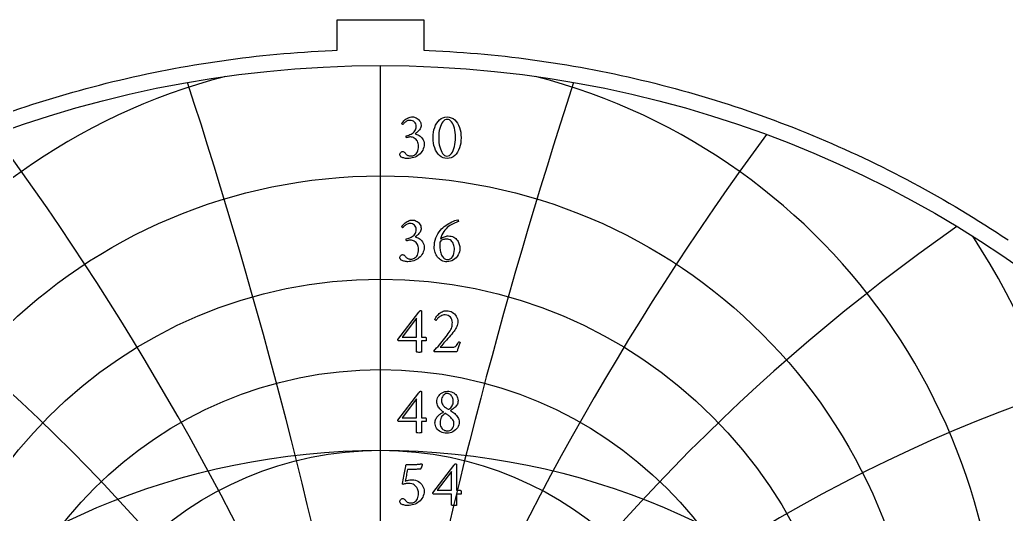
# Model space of a CAD drawing. Header units: millimetres. Extents: x -71 to 71, y -71 to 73.
# Drawn here: x -22.8 to 39.5, y 41.9 to 73.1 of the extents above; entities that cross this region are included whole.
import ezdxf

# ---------------------------------------------------------------- set-up
doc = ezdxf.new("R2010")
doc.units = ezdxf.units.MM
for name, color, linetype in [('CUT_OUTER', 1, 'Continuous'), ('ENGRAVE', 7, 'Continuous'), ('ENGRAVE_FINE', 8, 'Continuous'), ('TEXT', 5, 'Continuous')]:
    doc.layers.add(name, color=color, linetype=linetype)

msp = doc.modelspace()

# ---------------------------------------------------------------- linework, layer by layer
at = {"layer": 'CUT_OUTER'}
msp.add_lwpolyline([(-23.1686, 67.3462), (-22.7549, 67.487), (-22.3404, 67.6254), (-21.9251, 67.7612), (-21.5089, 67.8945), (-21.0919, 68.0252), (-20.6741, 68.1533), (-20.2555, 68.2789), (-19.8362, 68.4019), (-19.4161, 68.5223), (-18.9953, 68.6401), (-18.5738, 68.7554), (-18.1515, 68.8681), (-17.7286, 68.9781), (-17.305, 69.0856), (-16.8808, 69.1905), (-16.456, 69.2928), (-16.0305, 69.3925), (-15.6044, 69.4895), (-15.1777, 69.5839), (-14.7505, 69.6758), (-14.3227, 69.765), (-13.8943, 69.8515), (-13.4655, 69.9355), (-13.0361, 70.0168), (-12.6062, 70.0954), (-12.1759, 70.1715), (-11.7451, 70.2449), (-11.3139, 70.3156), (-10.8822, 70.3837), (-10.4501, 70.4492), (-10.0177, 70.5119), (-9.5848, 70.5721), (-9.1516, 70.6296), (-8.7181, 70.6844), (-8.2842, 70.7366), (-7.85, 70.7861), (-7.4155, 70.8329), (-6.9808, 70.8771), (-6.5458, 70.9186), (-6.1105, 70.9574), (-5.675, 70.9935), (-5.2393, 71.027), (-4.8034, 71.0578), (-4.3673, 71.086), (-3.931, 71.1114), (-3.4946, 71.1342), (-3.0581, 71.1543), (-2.73, 71.1674), (-2.73, 73.092), (2.73, 73.092), (2.73, 71.1674), (3.0581, 71.1543), (3.4946, 71.1342), (3.931, 71.1114), (4.3673, 71.086), (4.8034, 71.0578), (5.2393, 71.027), (5.675, 70.9935), (6.1105, 70.9574), (6.5458, 70.9186), (6.9808, 70.8771), (7.4155, 70.8329), (7.85, 70.7861), (8.2842, 70.7366), (8.7181, 70.6844), (9.1516, 70.6296), (9.5848, 70.5721), (10.0177, 70.5119), (10.4501, 70.4492), (10.8822, 70.3837), (11.3139, 70.3156), (11.7451, 70.2449), (12.1759, 70.1715), (12.6062, 70.0954), (13.0361, 70.0168), (13.4655, 69.9355), (13.8943, 69.8515), (14.3227, 69.765), (14.7505, 69.6758), (15.1777, 69.5839), (15.6044, 69.4895), (16.0305, 69.3925), (16.456, 69.2928), (16.8808, 69.1905), (17.305, 69.0856), (17.7286, 68.9781), (18.1515, 68.8681), (18.5738, 68.7554), (18.9953, 68.6401), (19.4161, 68.5223), (19.8362, 68.4019), (20.2555, 68.2789), (20.6741, 68.1533), (21.0919, 68.0252), (21.5089, 67.8945), (21.9251, 67.7612), (22.3404, 67.6254), (22.7549, 67.487), (23.1686, 67.3462), (23.5814, 67.2027), (23.9933, 67.0568), (24.4043, 66.9083), (24.8144, 66.7573), (25.2235, 66.6038), (25.6317, 66.4477), (26.039, 66.2892), (26.4452, 66.1282), (26.8505, 65.9647), (27.2547, 65.7987), (27.6579, 65.6302), (28.0601, 65.4593), (28.4612, 65.2859), (28.8613, 65.11), (29.2603, 64.9317), (29.6581, 64.7509), (30.0549, 64.5677), (30.4505, 64.3821), (30.8449, 64.1941), (31.2382, 64.0036), (31.6304, 63.8107), (32.0213, 63.6154), (32.4111, 63.4178), (32.7996, 63.2177), (33.1868, 63.0152), (33.5729, 62.8104), (33.9576, 62.6033), (34.3411, 62.3937), (34.7233, 62.1818), (35.1042, 61.9676), (35.4838, 61.751), (35.862, 61.5321), (36.2389, 61.3109), (36.6144, 61.0874), (36.9885, 60.8616), (37.3613, 60.6335), (37.7326, 60.4031), (38.1025, 60.1705), (38.471, 59.9355), (38.838, 59.6984), (39.2036, 59.4589), (39.5677, 59.2173)], dxfattribs=at)
at = {"layer": 'ENGRAVE'}
msp.add_lwpolyline([(0, -70.2), (0, 70.2)], dxfattribs=at)
for centre, radius in [((0, 0), 70.2), ((0, 29.209), 34.0388), ((0, 27.169), 29.5772), ((0, 25.5175), 25.5175), ((0, 0), 45.9522), ((0, 24.1802), 21.772)]:
    msp.add_circle(centre, radius, dxfattribs=at)
for centre, radius, start, end in [((0, 31.741), 39.0191, 104.505507, 75.494493), ((0, 34.912), 44.6795, 146.69677, 33.30323), ((0, 38.9367), 51.2495, 168.649585, 11.350415)]:
    msp.add_arc(centre, radius, start, end, dxfattribs=at)
at = {"layer": 'ENGRAVE_FINE'}
for centre, radius, start, end in [((-350.6823, -41.3755), 356.0921, 3.846969, 18.080135), ((-350.6823, -41.3755), 356.0921, 3.846969, 18.080135), ((350.6823, -41.3755), 356.0921, 161.919865, 176.153031), ((350.6823, -41.3755), 356.0921, 161.919865, 176.153031), ((-169.8896, -41.3755), 180.7927, 7.744385, 36.376389), ((-169.8896, -41.3755), 180.7927, 7.744385, 36.376389), ((169.8896, -41.3755), 180.7927, 143.623611, 172.255615), ((169.8896, -41.3755), 180.7927, 143.623611, 172.255615), ((-107.1009, -41.3755), 123.6695, 11.745134, 55.103196), ((-107.1009, -41.3755), 123.6695, 11.745134, 55.103196), ((107.1009, -41.3755), 123.6695, 124.896804, 168.254866), ((107.1009, -41.3755), 123.6695, 124.896804, 168.254866), ((-73.6918, -41.3755), 96.1978, 15.907198, 74.457561), ((-73.6918, -41.3755), 96.1978, 15.907198, 74.457561), ((73.6918, -41.3755), 96.1978, 105.542439, 164.092802), ((73.6918, -41.3755), 96.1978, 105.542439, 164.092802)]:
    msp.add_arc(centre, radius, start, end, dxfattribs=at)
at = {"layer": 'TEXT'}
for points in [[(2.0218, 66.9662), (2.075, 66.9624), (2.1308, 66.9512), (2.1892, 66.9323), (2.2502, 66.906), (2.3102, 66.8724), (2.3659, 66.8318), (2.4171, 66.7842), (2.464, 66.7296), (2.503, 66.6683), (2.5309, 66.6009), (2.5477, 66.5272), (2.5532, 66.4473), (2.5492, 66.3842), (2.5372, 66.3237), (2.517, 66.2659), (2.4889, 66.2106), (2.4552, 66.1585), (2.4183, 66.1099), (2.3784, 66.065), (2.3353, 66.0238), (2.2918, 65.9864), (2.2507, 65.9532), (2.2119, 65.9242), (2.1754, 65.8992), (2.2346, 65.887), (2.2958, 65.8671), (2.3592, 65.8393), (2.4245, 65.8038), (2.4885, 65.7606), (2.5475, 65.7098), (2.6016, 65.6516), (2.6508, 65.5858), (2.6917, 65.5125), (2.7209, 65.4317), (2.7384, 65.3433), (2.7442, 65.2474), (2.7386, 65.1461), (2.7219, 65.0497), (2.694, 64.9583), (2.655, 64.8717), (2.6067, 64.7908), (2.5512, 64.716), (2.4884, 64.6475), (2.4183, 64.5853), (2.3424, 64.5296), (2.2621, 64.4809), (2.1774, 64.4393), (2.0883, 64.4047), (1.9964, 64.3774), (1.9035, 64.358), (1.8096, 64.3463), (1.7146, 64.3424), (1.6727, 64.3438), (1.6259, 64.3481), (1.5741, 64.3552), (1.5174, 64.3652), (1.4597, 64.3783), (1.4048, 64.3948), (1.3528, 64.4147), (1.3036, 64.4379), (1.2943, 64.4462), (1.2828, 64.4586), (1.2694, 64.4752), (1.2538, 64.496), (1.2393, 64.5191), (1.2289, 64.5427), (1.2226, 64.5668), (1.2206, 64.5915), (1.2238, 64.633), (1.2335, 64.6704), (1.2498, 64.7036), (1.2725, 64.7326), (1.2993, 64.7563), (1.328, 64.7731), (1.3585, 64.7832), (1.3908, 64.7866), (1.4301, 64.7826), (1.465, 64.7705), (1.4955, 64.7504), (1.5216, 64.7223), (1.5456, 64.691), (1.5698, 64.6615), (1.5943, 64.6339), (1.6191, 64.6081), (1.6496, 64.5812), (1.683, 64.5588), (1.7192, 64.5408), (1.7582, 64.5271), (1.7986, 64.5171), (1.8386, 64.51), (1.8785, 64.5057), (1.918, 64.5043), (1.9721, 64.5081), (2.0265, 64.5193), (2.0811, 64.5382), (2.136, 64.5645), (2.1888, 64.5995), (2.2372, 64.6444), (2.2812, 64.6992), (2.3208, 64.7638), (2.3534, 64.8392), (2.3768, 64.9262), (2.3908, 65.0249), (2.3955, 65.1353), (2.3908, 65.2159), (2.3768, 65.2915), (2.3534, 65.3623), (2.3208, 65.428), (2.2807, 65.4881), (2.2351, 65.5417), (2.1841, 65.5888), (2.1277, 65.6294), (2.0676, 65.6621), (2.0057, 65.6854), (1.942, 65.6994), (1.8765, 65.7041), (1.8432, 65.7028), (1.8096, 65.6989), (1.7757, 65.6924), (1.7416, 65.6834), (1.7093, 65.6738), (1.6809, 65.6657), (1.6564, 65.6592), (1.6357, 65.6543), (1.6248, 65.6717), (1.6171, 65.6906), (1.6124, 65.7111), (1.6108, 65.7332), (1.6113, 65.7467), (1.6129, 65.7581), (1.6155, 65.7674), (1.6191, 65.7747), (1.699, 65.7957), (1.7769, 65.8214), (1.8527, 65.8518), (1.9263, 65.8868), (1.9955, 65.9269), (2.0576, 65.9724), (2.1128, 66.0234), (2.1609, 66.0798), (2.2, 66.1425), (2.2279, 66.2122), (2.2446, 66.2888), (2.2502, 66.3725), (2.2432, 66.4501), (2.2222, 66.5209), (2.1871, 66.585), (2.1381, 66.6424), (2.0781, 66.6896), (2.0104, 66.7233), (1.9349, 66.7436), (1.8516, 66.7503), (1.7893, 66.7466), (1.7312, 66.7353), (1.6773, 66.7165), (1.6274, 66.6901), (1.5822, 66.6598), (1.5418, 66.6289), (1.5064, 66.5975), (1.4759, 66.5656), (1.4501, 66.5364), (1.4287, 66.5132), (1.4117, 66.4959), (1.3991, 66.4846), (1.3908, 66.4864), (1.3825, 66.4919), (1.3742, 66.501), (1.3659, 66.5137), (1.3586, 66.5282), (1.3534, 66.5427), (1.3503, 66.5573), (1.3493, 66.5718), (1.3826, 66.6192), (1.4204, 66.6657), (1.4625, 66.7115), (1.5091, 66.7565), (1.5598, 66.7994), (1.6145, 66.8385), (1.673, 66.8741), (1.7354, 66.906), (1.8015, 66.9323), (1.8713, 66.9512), (1.9448, 66.9624), (2.0218, 66.9662)], [(4.1931, 66.9621), (4.3308, 66.9509), (4.4573, 66.9174), (4.5726, 66.8616), (4.6768, 66.7835), (4.7694, 66.6869), (4.8501, 66.5754), (4.9189, 66.4492), (4.9757, 66.3082), (5.0202, 66.1563), (5.052, 65.9973), (5.0711, 65.8314), (5.0774, 65.6584), (5.0709, 65.4855), (5.0515, 65.3196), (5.019, 65.1606), (4.9736, 65.0087), (4.9159, 64.8676), (4.8465, 64.7409), (4.7654, 64.6288), (4.6726, 64.5313), (4.5687, 64.4523), (4.4542, 64.3958), (4.329, 64.362), (4.1931, 64.3507), (4.0608, 64.362), (3.9378, 64.3958), (3.8242, 64.4523), (3.7198, 64.5313), (3.626, 64.6288), (3.5439, 64.7409), (3.4735, 64.8676), (3.4147, 65.0087), (3.3684, 65.1606), (3.3353, 65.3196), (3.3155, 65.4855), (3.3088, 65.6584), (3.3153, 65.8314), (3.3348, 65.9973), (3.3672, 66.1563), (3.4126, 66.3082), (3.4705, 66.4492), (3.5403, 66.5754), (3.622, 66.6869), (3.7157, 66.7835), (3.8203, 66.8616), (3.9347, 66.9174), (4.059, 66.9509), (4.1931, 66.9621)], [(4.2139, 66.8126), (4.1318, 66.8029), (4.0556, 66.7737), (3.9854, 66.725), (3.9212, 66.6569), (3.8635, 66.5725), (3.8127, 66.4748), (3.769, 66.3638), (3.7323, 66.2397), (3.7032, 66.1053), (3.6825, 65.9636), (3.67, 65.8147), (3.6659, 65.6584), (3.67, 65.5039), (3.6825, 65.3559), (3.7032, 65.2144), (3.7323, 65.0793), (3.7685, 64.9541), (3.8107, 64.8421), (3.8588, 64.7434), (3.9129, 64.6579), (3.9722, 64.5889), (4.0359, 64.5396), (4.104, 64.51), (4.1765, 64.5001), (4.264, 64.5103), (4.3436, 64.5406), (4.4155, 64.5912), (4.4796, 64.6621), (4.536, 64.7498), (4.5849, 64.851), (4.6263, 64.9656), (4.6602, 65.0938), (4.6865, 65.2316), (4.7053, 65.3751), (4.7166, 65.5243), (4.7204, 65.6792), (4.7164, 65.835), (4.7043, 65.9828), (4.6842, 66.1225), (4.656, 66.2542), (4.6207, 66.3754), (4.5792, 66.4836), (4.5315, 66.5788), (4.4775, 66.6611), (4.4182, 66.7274), (4.3545, 66.7747), (4.2864, 66.8031), (4.2139, 66.8126)], [(2.0218, 60.4647), (2.075, 60.4609), (2.1308, 60.4496), (2.1892, 60.4308), (2.2502, 60.4045), (2.3102, 60.3709), (2.3659, 60.3303), (2.4171, 60.2827), (2.464, 60.228), (2.503, 60.1668), (2.5309, 60.0993), (2.5477, 60.0256), (2.5532, 59.9457), (2.5492, 59.8827), (2.5372, 59.8222), (2.517, 59.7643), (2.4889, 59.7091), (2.4552, 59.6569), (2.4183, 59.6084), (2.3784, 59.5635), (2.3353, 59.5223), (2.2918, 59.4849), (2.2507, 59.4517), (2.2119, 59.4226), (2.1754, 59.3977), (2.2346, 59.3855), (2.2958, 59.3655), (2.3592, 59.3378), (2.4245, 59.3022), (2.4885, 59.259), (2.5475, 59.2083), (2.6016, 59.15), (2.6508, 59.0843), (2.6917, 59.011), (2.7209, 58.9301), (2.7384, 58.8418), (2.7442, 58.7459), (2.7386, 58.6446), (2.7219, 58.5482), (2.694, 58.4567), (2.655, 58.3702), (2.6067, 58.2892), (2.5512, 58.2145), (2.4884, 58.146), (2.4183, 58.0837), (2.3424, 58.0281), (2.2621, 57.9794), (2.1774, 57.9378), (2.0883, 57.9031), (1.9964, 57.8759), (1.9035, 57.8564), (1.8096, 57.8447), (1.7146, 57.8409), (1.6727, 57.8423), (1.6259, 57.8466), (1.5741, 57.8537), (1.5174, 57.8637), (1.4597, 57.8768), (1.4048, 57.8933), (1.3528, 57.9131), (1.3036, 57.9363), (1.2943, 57.9446), (1.2828, 57.9571), (1.2694, 57.9737), (1.2538, 57.9945), (1.2393, 58.0176), (1.2289, 58.0412), (1.2226, 58.0653), (1.2206, 58.09), (1.2238, 58.1315), (1.2335, 58.1688), (1.2498, 58.202), (1.2725, 58.2311), (1.2993, 58.2547), (1.328, 58.2716), (1.3585, 58.2817), (1.3908, 58.2851), (1.4301, 58.2811), (1.465, 58.269), (1.4955, 58.2489), (1.5216, 58.2207), (1.5456, 58.1895), (1.5698, 58.16), (1.5943, 58.1324), (1.6191, 58.1066), (1.6496, 58.0797), (1.683, 58.0573), (1.7192, 58.0392), (1.7582, 58.0256), (1.7986, 58.0156), (1.8386, 58.0085), (1.8785, 58.0042), (1.918, 58.0028), (1.9721, 58.0065), (2.0265, 58.0178), (2.0811, 58.0366), (2.136, 58.063), (2.1888, 58.098), (2.2372, 58.1429), (2.2812, 58.1976), (2.3208, 58.2622), (2.3534, 58.3376), (2.3768, 58.4247), (2.3908, 58.5234), (2.3955, 58.6338), (2.3908, 58.7144), (2.3768, 58.79), (2.3534, 58.8607), (2.3208, 58.9265), (2.2807, 58.9866), (2.2351, 59.0402), (2.1841, 59.0872), (2.1277, 59.1279), (2.0676, 59.1605), (2.0057, 59.1839), (1.942, 59.1979), (1.8765, 59.2026), (1.8432, 59.2013), (1.8096, 59.1974), (1.7757, 59.1909), (1.7416, 59.1818), (1.7093, 59.1722), (1.6809, 59.1642), (1.6564, 59.1577), (1.6357, 59.1528), (1.6248, 59.1701), (1.6171, 59.1891), (1.6124, 59.2096), (1.6108, 59.2316), (1.6113, 59.2451), (1.6129, 59.2566), (1.6155, 59.2659), (1.6191, 59.2732), (1.699, 59.2942), (1.7769, 59.3199), (1.8527, 59.3502), (1.9263, 59.3853), (1.9955, 59.4253), (2.0576, 59.4709), (2.1128, 59.5219), (2.1609, 59.5783), (2.2, 59.641), (2.2279, 59.7106), (2.2446, 59.7873), (2.2502, 59.871), (2.2432, 59.9486), (2.2222, 60.0194), (2.1871, 60.0835), (2.1381, 60.1408), (2.0781, 60.1881), (2.0104, 60.2218), (1.9349, 60.242), (1.8516, 60.2488), (1.7893, 60.245), (1.7312, 60.2337), (1.6773, 60.2149), (1.6274, 60.1886), (1.5822, 60.1582), (1.5418, 60.1274), (1.5064, 60.096), (1.4759, 60.064), (1.4501, 60.0349), (1.4287, 60.0116), (1.4117, 59.9944), (1.3991, 59.9831), (1.3908, 59.9849), (1.3825, 59.9904), (1.3742, 59.9994), (1.3659, 60.0121), (1.3586, 60.0267), (1.3534, 60.0412), (1.3503, 60.0557), (1.3493, 60.0703), (1.3826, 60.1176), (1.4204, 60.1642), (1.4625, 60.21), (1.5091, 60.255), (1.5598, 60.2978), (1.6145, 60.337), (1.673, 60.3726), (1.7354, 60.4045), (1.8015, 60.4308), (1.8713, 60.4496), (1.9448, 60.4609), (2.0218, 60.4647)], [(4.2596, 59.4641), (4.3611, 59.4592), (4.4542, 59.4444), (4.5386, 59.4198), (4.6145, 59.3853), (4.6825, 59.3431), (4.7432, 59.2955), (4.7967, 59.2424), (4.8429, 59.1839), (4.8824, 59.1219), (4.916, 59.0583), (4.9437, 58.9932), (4.9653, 58.9265), (4.9817, 58.8607), (4.9934, 58.7983), (5.0004, 58.7393), (5.0027, 58.6836), (4.9958, 58.5735), (4.9752, 58.4672), (4.9408, 58.3649), (4.8927, 58.2664), (4.833, 58.1745), (4.764, 58.092), (4.6856, 58.0189), (4.5979, 57.955), (4.5026, 57.9033), (4.4012, 57.8663), (4.2939, 57.8441), (4.1807, 57.8367), (4.0915, 57.8418), (4.0068, 57.8569), (3.9265, 57.8822), (3.8506, 57.9177), (3.7797, 57.9614), (3.7141, 58.0116), (3.6541, 58.0683), (3.5994, 58.1315), (3.5505, 58.1998), (3.5076, 58.2721), (3.4706, 58.3483), (3.4396, 58.4283), (3.4151, 58.5102), (3.3976, 58.5918), (3.3871, 58.6731), (3.3836, 58.7542), (3.3898, 58.9078), (3.4085, 59.0573), (3.4396, 59.2026), (3.4832, 59.3437), (3.5387, 59.4784), (3.6057, 59.6043), (3.684, 59.7213), (3.7738, 59.8295), (3.8492, 59.9068), (3.93, 59.981), (4.0163, 60.0521), (4.108, 60.1201), (4.203, 60.1842), (4.299, 60.2436), (4.396, 60.2983), (4.4941, 60.3484), (4.591, 60.3928), (4.6846, 60.4304), (4.7747, 60.4613), (4.8615, 60.4854), (4.8748, 60.4824), (4.8854, 60.4735), (4.8935, 60.4586), (4.8989, 60.4377), (4.9025, 60.4155), (4.9051, 60.3967), (4.9067, 60.3813), (4.9072, 60.3692), (4.8407, 60.3464), (4.7697, 60.3194), (4.6943, 60.2882), (4.6145, 60.2529), (4.5324, 60.2125), (4.45, 60.1658), (4.3674, 60.1128), (4.2845, 60.0537), (4.2035, 59.9874), (4.1267, 59.913), (4.0541, 59.8306), (3.9855, 59.7402), (3.923, 59.6407), (3.8683, 59.5311), (3.8213, 59.4113), (3.7821, 59.2815), (3.8376, 59.3226), (3.8963, 59.3588), (3.958, 59.3901), (4.0229, 59.4164), (4.0875, 59.4373), (4.1485, 59.4522), (4.2058, 59.4612), (4.2596, 59.4641)], [(3.7489, 59.1029), (3.745, 59.0695), (3.7416, 59.0355), (3.7388, 59.001), (3.7365, 58.9659), (3.7346, 58.9307), (3.7333, 58.8954), (3.7326, 58.8601), (3.7323, 58.8248), (3.7341, 58.7555), (3.7396, 58.6847), (3.7486, 58.6123), (3.7614, 58.5383), (3.7778, 58.4649), (3.7982, 58.3941), (3.8225, 58.3258), (3.8506, 58.2602), (3.8827, 58.1988), (3.9186, 58.1434), (3.9584, 58.094), (4.0022, 58.0505), (4.0496, 58.0151), (4.1008, 57.9898), (4.1555, 57.9746), (4.2139, 57.9696), (4.307, 57.981), (4.3914, 58.0152), (4.4669, 58.0723), (4.5336, 58.1522), (4.5881, 58.2493), (4.627, 58.3577), (4.6503, 58.4776), (4.6581, 58.6089), (4.6549, 58.6945), (4.6451, 58.777), (4.6289, 58.8564), (4.6062, 58.9327), (4.5765, 59.0038), (4.5393, 59.0677), (4.4945, 59.1242), (4.4422, 59.1735), (4.3818, 59.2135), (4.3125, 59.242), (4.2344, 59.2591), (4.1475, 59.2649), (4.1027, 59.2632), (4.0556, 59.2581), (4.0062, 59.2497), (3.9544, 59.2379), (3.9019, 59.2193), (3.8501, 59.1906), (3.7991, 59.1519), (3.7489, 59.1029)], [(2.5242, 54.7618), (2.5396, 54.7603), (2.5527, 54.7556), (2.5635, 54.7478), (2.5719, 54.7369), (2.5783, 54.7245), (2.5828, 54.712), (2.5855, 54.6996), (2.5865, 54.6871), (2.5865, 53.0887), (2.8272, 53.0887), (2.8374, 53.0856), (2.847, 53.0763), (2.8561, 53.0607), (2.8646, 53.0389), (2.8719, 53.013), (2.8771, 52.9849), (2.8802, 52.9548), (2.8812, 52.9227), (2.8804, 52.9014), (2.8781, 52.8832), (2.8742, 52.8682), (2.8688, 52.8562), (2.5865, 52.8562), (2.5865, 52.1463), (2.5848, 52.1457), (2.5797, 52.1437), (2.5713, 52.1405), (2.5595, 52.1359), (2.5401, 52.1314), (2.5091, 52.1281), (2.4664, 52.1262), (2.4121, 52.1256), (2.3485, 52.1276), (2.3031, 52.1339), (2.2759, 52.1442), (2.2668, 52.1588), (2.2668, 52.8562), (1.1251, 52.8562), (1.1154, 52.8631), (1.1069, 52.8713), (1.0998, 52.8808), (1.0939, 52.8915), (1.0894, 52.9026), (1.0862, 52.9128), (1.0842, 52.9223), (1.0836, 52.931), (2.4038, 54.658), (2.4152, 54.6714), (2.4287, 54.6866), (2.4443, 54.7036), (2.4619, 54.7224), (2.4798, 54.7396), (2.4962, 54.752), (2.5109, 54.7594), (2.5242, 54.7618)], [(5.0276, 52.7566), (5.0066, 52.7051), (4.985, 52.6502), (4.963, 52.592), (4.9404, 52.5303), (4.9181, 52.4682), (4.8968, 52.4084), (4.8766, 52.3509), (4.8574, 52.2958), (4.8403, 52.2462), (4.8262, 52.2055), (4.8154, 52.1736), (4.8076, 52.1505), (3.4043, 52.1505), (3.398, 52.1553), (3.3913, 52.1614), (3.3845, 52.1688), (3.3773, 52.1774), (3.371, 52.1864), (3.3664, 52.1946), (3.3637, 52.202), (3.3628, 52.2086), (3.4484, 52.3051), (3.5351, 52.4037), (3.6228, 52.5044), (3.7115, 52.6071), (3.7998, 52.7107), (3.8859, 52.8137), (3.97, 52.9162), (4.052, 53.0181), (4.1301, 53.1178), (4.2025, 53.2133), (4.2692, 53.3046), (4.3301, 53.3918), (4.3868, 53.4803), (4.4324, 53.563), (4.4667, 53.6401), (4.49, 53.7115), (4.5054, 53.7807), (4.5164, 53.8516), (4.5231, 53.924), (4.5253, 53.9979), (4.5173, 54.0976), (4.4936, 54.1889), (4.454, 54.2719), (4.3986, 54.3467), (4.331, 54.4084), (4.2549, 54.4525), (4.1702, 54.479), (4.0769, 54.4878), (3.9985, 54.4834), (3.9253, 54.4702), (3.8574, 54.4481), (3.7946, 54.4172), (3.7372, 54.3812), (3.6856, 54.3436), (3.6397, 54.3044), (3.5994, 54.2636), (3.5652, 54.2247), (3.5372, 54.191), (3.5154, 54.1624), (3.4998, 54.1391), (3.4872, 54.1408), (3.4744, 54.1458), (3.4613, 54.1543), (3.4479, 54.1661), (3.4361, 54.1787), (3.4277, 54.1894), (3.4226, 54.1984), (3.4209, 54.2055), (3.4299, 54.2274), (3.4443, 54.2558), (3.4641, 54.2907), (3.4894, 54.3321), (3.5202, 54.3773), (3.5564, 54.4235), (3.598, 54.4707), (3.6451, 54.519), (3.6969, 54.5659), (3.7525, 54.6093), (3.8121, 54.649), (3.8755, 54.685), (3.9429, 54.715), (4.0141, 54.7364), (4.0892, 54.7492), (4.1682, 54.7535), (4.2636, 54.7474), (4.3545, 54.7291), (4.4411, 54.6986), (4.5232, 54.656), (4.5989, 54.6037), (4.6664, 54.5444), (4.7256, 54.4781), (4.7764, 54.4048), (4.8173, 54.3267), (4.8465, 54.246), (4.864, 54.1627), (4.8698, 54.0768), (4.8659, 53.9909), (4.8543, 53.9076), (4.8348, 53.8269), (4.8076, 53.7488), (4.7736, 53.6733), (4.7339, 53.6004), (4.6885, 53.5301), (4.6374, 53.4624), (4.5648, 53.3738), (4.4884, 53.2823), (4.4081, 53.188), (4.3239, 53.0908), (4.2389, 52.9938), (4.1563, 52.8998), (4.076, 52.809), (3.998, 52.7213), (3.9251, 52.6394), (3.86, 52.5661), (3.8026, 52.5014), (3.7531, 52.4452), (4.5585, 52.4452), (4.6159, 52.45), (4.668, 52.4644), (4.7145, 52.4884), (4.7557, 52.522), (4.7934, 52.5655), (4.8299, 52.6191), (4.865, 52.6828), (4.8989, 52.7566), (4.9049, 52.7675), (4.9145, 52.7753), (4.9277, 52.78), (4.9446, 52.7815), (4.9518, 52.781), (4.9612, 52.7794), (4.9726, 52.7768), (4.9861, 52.7732), (4.9996, 52.7691), (5.011, 52.7649), (5.0203, 52.7607), (5.0276, 52.7566)], [(2.2668, 54.2761), (1.3576, 53.0887), (2.2668, 53.0887)], [(2.5242, 49.6789), (2.5396, 49.6774), (2.5527, 49.6727), (2.5635, 49.6649), (2.5719, 49.654), (2.5783, 49.6416), (2.5828, 49.6291), (2.5855, 49.6167), (2.5865, 49.6042), (2.5865, 48.0058), (2.8272, 48.0058), (2.8374, 48.0027), (2.847, 47.9934), (2.8561, 47.9778), (2.8646, 47.956), (2.8719, 47.9301), (2.8771, 47.9021), (2.8802, 47.872), (2.8812, 47.8398), (2.8804, 47.8185), (2.8781, 47.8003), (2.8742, 47.7853), (2.8688, 47.7734), (2.5865, 47.7734), (2.5865, 47.0634), (2.5848, 47.0628), (2.5797, 47.0608), (2.5713, 47.0576), (2.5595, 47.053), (2.5401, 47.0485), (2.5091, 47.0453), (2.4664, 47.0433), (2.4121, 47.0427), (2.3485, 47.0447), (2.3031, 47.051), (2.2759, 47.0613), (2.2668, 47.0759), (2.2668, 47.7734), (1.1251, 47.7734), (1.1154, 47.7802), (1.1069, 47.7884), (1.0998, 47.7979), (1.0939, 47.8086), (1.0894, 47.8197), (1.0862, 47.8299), (1.0842, 47.8394), (1.0836, 47.8481), (2.4038, 49.5752), (2.4152, 49.5885), (2.4287, 49.6037), (2.4443, 49.6207), (2.4619, 49.6395), (2.4798, 49.6568), (2.4962, 49.6691), (2.5109, 49.6765), (2.5242, 49.6789)], [(2.2668, 49.1932), (1.3576, 48.0058), (2.2668, 48.0058)], [(4.2139, 49.6748), (4.3033, 49.6704), (4.3888, 49.6571), (4.4704, 49.6351), (4.5481, 49.6042), (4.6201, 49.565), (4.6846, 49.5181), (4.7415, 49.4633), (4.791, 49.4008), (4.8309, 49.3307), (4.8595, 49.2534), (4.8766, 49.1688), (4.8823, 49.077), (4.8776, 49.0007), (4.8636, 48.9296), (4.8403, 48.8637), (4.8076, 48.803), (4.7683, 48.7469), (4.7251, 48.695), (4.678, 48.6473), (4.627, 48.6037), (4.5747, 48.5637), (4.5237, 48.5269), (4.474, 48.4931), (4.4256, 48.4625), (4.4147, 48.4578), (4.4111, 48.4521), (4.4147, 48.4454), (4.4256, 48.4376), (4.4878, 48.4018), (4.5496, 48.3608), (4.6113, 48.3146), (4.6726, 48.2632), (4.7313, 48.2077), (4.7847, 48.1491), (4.833, 48.0873), (4.8761, 48.0224), (4.9115, 47.9552), (4.9368, 47.8865), (4.952, 47.8162), (4.957, 47.7443), (4.9503, 47.6452), (4.93, 47.5512), (4.8963, 47.4625), (4.8491, 47.3789), (4.7908, 47.3023), (4.724, 47.2342), (4.6486, 47.1746), (4.5647, 47.1236), (4.4748, 47.0828), (4.3815, 47.0536), (4.2849, 47.0361), (4.1848, 47.0302), (4.0778, 47.0354), (3.9767, 47.051), (3.8816, 47.0769), (3.7925, 47.1132), (3.7112, 47.1589), (3.6394, 47.2129), (3.5773, 47.2752), (3.5247, 47.3457), (3.4829, 47.4233), (3.4531, 47.5066), (3.4352, 47.5956), (3.4292, 47.6903), (3.4329, 47.7552), (3.4438, 47.8169), (3.4619, 47.8756), (3.4874, 47.9311), (3.5182, 47.9835), (3.5527, 48.0328), (3.5909, 48.079), (3.6327, 48.1221), (3.6764, 48.162), (3.7204, 48.1989), (3.7646, 48.2326), (3.8091, 48.2632), (3.8518, 48.291), (3.8906, 48.3162), (3.9255, 48.3387), (3.9565, 48.3587), (3.9627, 48.3647), (3.9648, 48.3701), (3.9627, 48.3751), (3.9565, 48.3795), (3.9141, 48.4071), (3.8698, 48.4402), (3.8238, 48.4787), (3.7759, 48.5227), (3.7289, 48.5714), (3.6856, 48.6239), (3.6459, 48.6803), (3.6098, 48.7407), (3.5799, 48.8045), (3.5585, 48.8715), (3.5456, 48.9415), (3.5413, 49.0147), (3.5472, 49.1003), (3.5647, 49.1828), (3.5939, 49.2622), (3.6347, 49.3385), (3.6852, 49.4097), (3.7432, 49.474), (3.8087, 49.5312), (3.8818, 49.5814), (3.9601, 49.6222), (4.0416, 49.6514), (4.1262, 49.669), (4.2139, 49.6748)], [(4.1931, 49.5336), (4.1232, 49.5253), (4.0587, 49.5004), (3.9997, 49.4589), (3.9461, 49.4008), (3.9016, 49.3312), (3.8698, 49.2555), (3.8508, 49.1735), (3.8444, 49.0853), (3.8489, 49.0114), (3.8626, 48.9436), (3.8853, 48.8817), (3.917, 48.8258), (3.9551, 48.7753), (3.9964, 48.7298), (4.0412, 48.6892), (4.0893, 48.6535), (4.1376, 48.6216), (4.1828, 48.5923), (4.2248, 48.5655), (4.2637, 48.5414), (4.2684, 48.5396), (4.2741, 48.5383), (4.2808, 48.5375), (4.2886, 48.5372), (4.2904, 48.5372), (4.2917, 48.5372), (4.2925, 48.5372), (4.2928, 48.5372), (4.2987, 48.5375), (4.3042, 48.5383), (4.3091, 48.5396), (4.3135, 48.5414), (4.3727, 48.5855), (4.4256, 48.6348), (4.4723, 48.6893), (4.5128, 48.749), (4.5455, 48.8138), (4.5688, 48.8839), (4.5829, 48.9592), (4.5875, 49.0396), (4.5845, 49.0993), (4.5756, 49.1579), (4.5607, 49.2155), (4.5398, 49.2721), (4.5135, 49.3258), (4.4822, 49.3748), (4.446, 49.4192), (4.4049, 49.4589), (4.3589, 49.4916), (4.3083, 49.515), (4.2531, 49.529), (4.1931, 49.5336)], [(4.1931, 47.1755), (4.2877, 47.1833), (4.3722, 47.2067), (4.4465, 47.2456), (4.5107, 47.3001), (4.5625, 47.3673), (4.5995, 47.4443), (4.6217, 47.5313), (4.629, 47.628), (4.6246, 47.6894), (4.6114, 47.749), (4.5893, 47.8067), (4.5585, 47.8626), (4.5216, 47.9161), (4.4817, 47.9664), (4.4386, 48.0136), (4.3924, 48.0577), (4.3454, 48.0983), (4.3, 48.1351), (4.2562, 48.1679), (4.2139, 48.1968), (4.1763, 48.2212), (4.1464, 48.2404), (4.1244, 48.2544), (4.1101, 48.2632), (4.1023, 48.2669), (4.0956, 48.2695), (4.0899, 48.271), (4.0852, 48.2715), (4.0795, 48.2713), (4.0748, 48.2705), (4.0712, 48.2692), (4.0686, 48.2674), (3.9911, 48.2137), (3.9248, 48.1563), (3.8697, 48.0954), (3.8257, 48.0308), (3.7921, 47.9604), (3.7681, 47.8823), (3.7537, 47.7964), (3.7489, 47.7028), (3.7531, 47.6227), (3.7655, 47.5486), (3.7863, 47.4805), (3.8153, 47.4184), (3.8508, 47.3627), (3.8906, 47.3141), (3.9348, 47.2724), (3.9835, 47.2378), (4.0347, 47.2105), (4.0867, 47.1911), (4.1395, 47.1794), (4.1931, 47.1755)], [(1.9845, 44.0934), (2.1003, 44.0867), (2.2071, 44.0665), (2.3048, 44.0327), (2.3934, 43.9855), (2.4727, 43.928), (2.5423, 43.8636), (2.6024, 43.7921), (2.6529, 43.7136), (2.6928, 43.6309), (2.7214, 43.547), (2.7385, 43.4618), (2.7442, 43.3752), (2.7386, 43.2739), (2.7219, 43.1775), (2.694, 43.086), (2.655, 42.9995), (2.6067, 42.9185), (2.5512, 42.8438), (2.4884, 42.7753), (2.4183, 42.713), (2.3424, 42.6574), (2.2621, 42.6087), (2.1774, 42.5671), (2.0883, 42.5324), (1.9964, 42.5052), (1.9035, 42.4857), (1.8096, 42.4741), (1.7146, 42.4702), (1.6727, 42.4716), (1.6259, 42.4759), (1.5741, 42.483), (1.5174, 42.493), (1.4597, 42.5061), (1.4048, 42.5226), (1.3528, 42.5424), (1.3036, 42.5657), (1.2943, 42.574), (1.2828, 42.5864), (1.2694, 42.603), (1.2538, 42.6238), (1.2393, 42.6469), (1.2289, 42.6705), (1.2226, 42.6946), (1.2206, 42.7193), (1.2238, 42.7608), (1.2335, 42.7981), (1.2498, 42.8314), (1.2725, 42.8604), (1.2993, 42.884), (1.328, 42.9009), (1.3585, 42.911), (1.3908, 42.9144), (1.4301, 42.9104), (1.465, 42.8983), (1.4955, 42.8782), (1.5216, 42.85), (1.5456, 42.8188), (1.5698, 42.7893), (1.5943, 42.7617), (1.6191, 42.7359), (1.6496, 42.709), (1.683, 42.6866), (1.7192, 42.6685), (1.7582, 42.6549), (1.7986, 42.6449), (1.8386, 42.6378), (1.8785, 42.6335), (1.918, 42.6321), (1.9721, 42.6358), (2.0265, 42.6471), (2.0811, 42.6659), (2.136, 42.6923), (2.1888, 42.7273), (2.2372, 42.7722), (2.2812, 42.8269), (2.3208, 42.8916), (2.3534, 42.9669), (2.3768, 43.054), (2.3908, 43.1527), (2.3955, 43.2631), (2.3915, 43.3281), (2.3794, 43.3944), (2.3593, 43.462), (2.3311, 43.5309), (2.2942, 43.5978), (2.2476, 43.6596), (2.1914, 43.7162), (2.1256, 43.7675), (2.0491, 43.8102), (1.9606, 43.8407), (1.8602, 43.859), (1.7478, 43.8651), (1.7118, 43.8639), (1.67, 43.8604), (1.6225, 43.8546), (1.5693, 43.8464), (1.5172, 43.8367), (1.4728, 43.8262), (1.4362, 43.8149), (1.4074, 43.8028), (1.4013, 43.804), (1.3955, 43.8075), (1.3899, 43.8133), (1.3846, 43.8215), (1.38, 43.831), (1.3768, 43.8407), (1.3748, 43.8507), (1.3742, 43.861), (1.397, 43.9751), (1.4199, 44.0893), (1.4427, 44.2035), (1.4655, 44.3176), (1.488, 44.4299), (1.5096, 44.5382), (1.5305, 44.6426), (1.5506, 44.7432), (1.5692, 44.8372), (1.5854, 44.9222), (1.5993, 44.9981), (1.6108, 45.0649), (2.2087, 45.0649), (2.2504, 45.0654), (2.2927, 45.067), (2.3355, 45.0696), (2.3789, 45.0732), (2.4206, 45.0775), (2.4588, 45.0821), (2.4933, 45.0869), (2.5242, 45.0919), (2.5496, 45.0965), (2.5678, 45.0997), (2.5787, 45.1016), (2.5823, 45.1023), (2.5923, 45.0963), (2.6015, 45.0909), (2.6099, 45.0859), (2.6176, 45.0815), (2.6239, 45.0769), (2.6285, 45.0712), (2.6312, 45.0644), (2.6321, 45.0566), (2.6312, 45.0479), (2.6285, 45.0343), (2.6239, 45.0158), (2.6176, 44.9923), (2.6095, 44.9657), (2.5999, 44.9378), (2.5888, 44.9086), (2.5761, 44.8781), (2.5619, 44.848), (2.5465, 44.82), (2.5298, 44.794), (2.5117, 44.7702), (2.4681, 44.766), (2.4204, 44.7619), (2.3685, 44.7577), (2.3124, 44.7536), (2.2517, 44.7499), (2.1858, 44.7473), (2.1147, 44.7458), (2.0384, 44.7453), (1.698, 44.7453), (1.6795, 44.6535), (1.6612, 44.561), (1.6431, 44.4677), (1.6254, 44.3737), (1.6076, 44.2804), (1.5895, 44.1895), (1.5713, 44.1008), (1.5527, 44.0146), (1.5975, 44.0305), (1.6487, 44.0452), (1.7064, 44.0585), (1.7707, 44.0706), (1.8346, 44.0806), (1.8916, 44.0877), (1.9415, 44.092), (1.9845, 44.0934)], [(4.7328, 45.1023), (4.7483, 45.1007), (4.7614, 45.0961), (4.7721, 45.0883), (4.7806, 45.0774), (4.7869, 45.0649), (4.7915, 45.0525), (4.7942, 45.04), (4.7951, 45.0276), (4.7951, 43.4292), (5.0359, 43.4292), (5.046, 43.4261), (5.0556, 43.4167), (5.0647, 43.4012), (5.0733, 43.3794), (5.0805, 43.3534), (5.0857, 43.3254), (5.0888, 43.2953), (5.0899, 43.2631), (5.0891, 43.2418), (5.0868, 43.2237), (5.0829, 43.2086), (5.0774, 43.1967), (4.7951, 43.1967), (4.7951, 42.4868), (4.7934, 42.4861), (4.7884, 42.4842), (4.7799, 42.4809), (4.7681, 42.4764), (4.7488, 42.4719), (4.7178, 42.4686), (4.6751, 42.4667), (4.6207, 42.466), (4.5572, 42.4681), (4.5118, 42.4743), (4.4845, 42.4847), (4.4754, 42.4992), (4.4754, 43.1967), (3.3337, 43.1967), (3.324, 43.2036), (3.3156, 43.2117), (3.3084, 43.2212), (3.3026, 43.232), (3.2981, 43.243), (3.2948, 43.2533), (3.2929, 43.2627), (3.2922, 43.2714), (4.6124, 44.9985), (4.6239, 45.0119), (4.6374, 45.027), (4.6529, 45.044), (4.6706, 45.0628), (4.6885, 45.0801), (4.7048, 45.0924), (4.7196, 45.0998), (4.7328, 45.1023)], [(4.4754, 44.6166), (3.5662, 43.4292), (4.4754, 43.4292)]]:
    msp.add_lwpolyline(points, close=True, dxfattribs=at)

doc.saveas('drawing.dxf')
